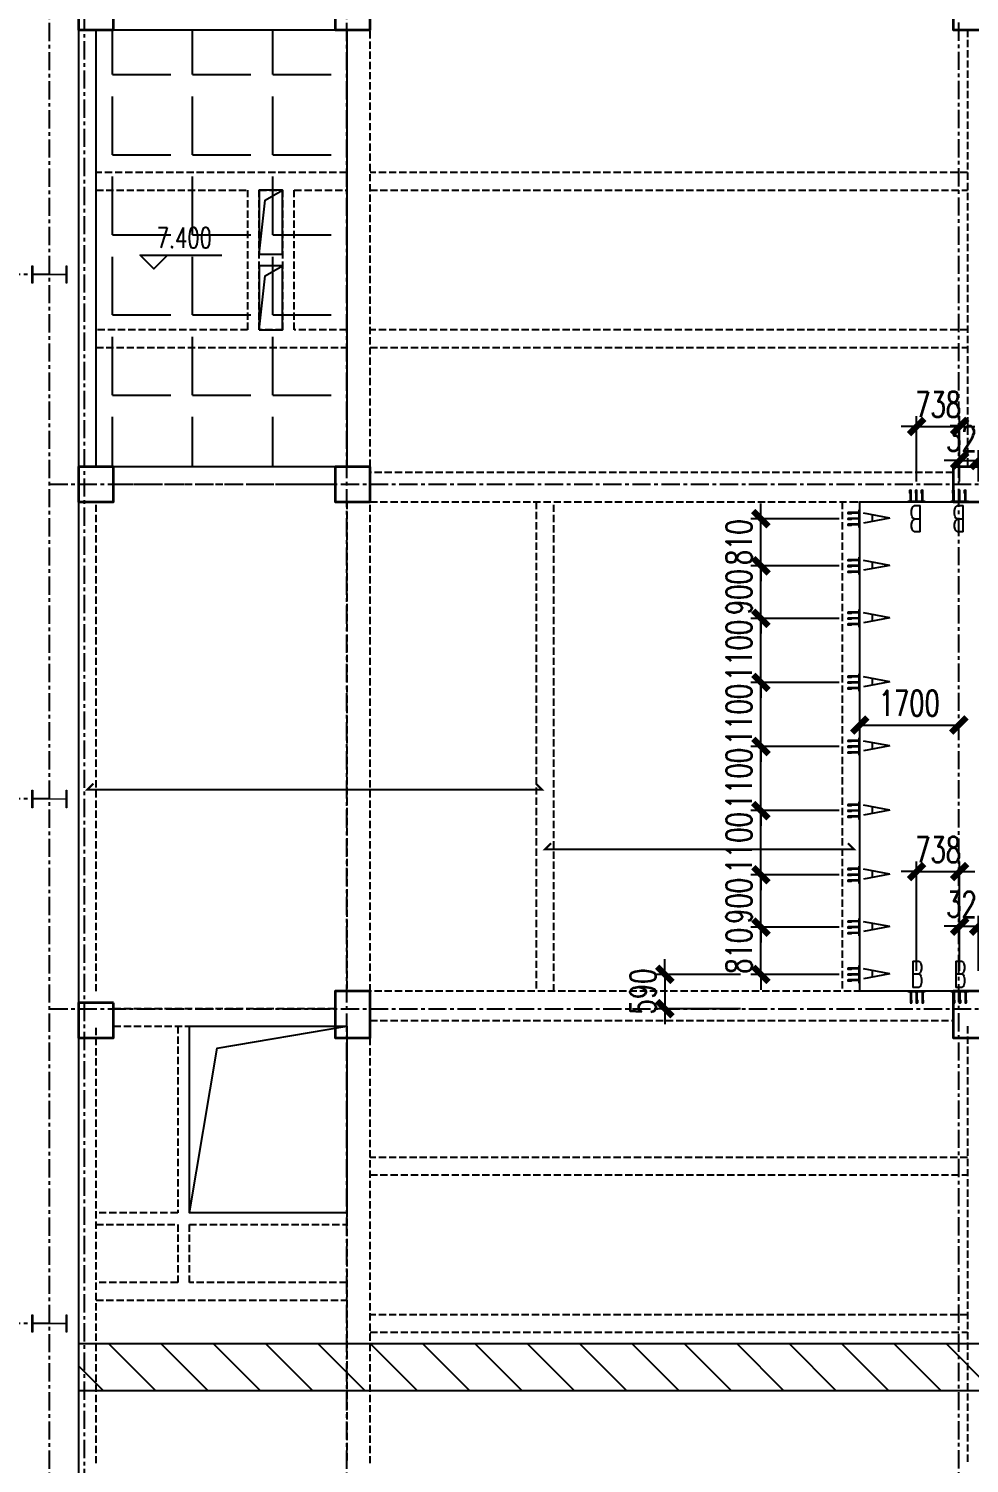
# Model space of a CAD drawing. Extents: x 782294 to 1727252, y -631030 to 17645.
# Drawn here: x 1329845 to 1345981, y -221331 to -196712 of the extents above; entities that cross this region are included whole.
import ezdxf

# ---------------------------------------------------------------- set-up
doc = ezdxf.new("R2010")
doc.units = 0
for name, pattern in [('10平面$0$DASH', [0.35, 0.25, -0.1]), ('__DASH', [0.35, 0.25, -0.1]), ('CENTER', [2, 1.25, -0.25, 0.25, -0.25]), ('DASHED', [0.75, 0.5, -0.25])]:
    doc.linetypes.add(name, pattern=pattern)
doc.layers.get('Defpoints').update_dxf_attribs({"color": 210})
for name, color, linetype in [('!ZN1-填充-8', 8, 'Continuous'), ('!ZN1-标注-173', 173, 'Continuous'), ('!ZN2-WALL-5', 5, 'Continuous'), ('!ZN3-铝板幕墙-3', 3, 'Continuous'), ('2钢材断面', 2, 'Continuous'), ('30预埋件', 30, 'Continuous'), ('40钢材投影', 40, 'Continuous'), ('ALT_CEN-0-30', 1, 'CENTER'), ('DIM', 173, 'Continuous'), ('DOTE', 1, 'CENTER'), ('S-BEA1', 40, 'DASHED'), ('S-BG', 131, 'Continuous'), ('S-BKL1', 4, 'DASHED'), ('S-DK', 161, 'Continuous'), ('S-HJD', 97, 'Continuous')]:
    doc.layers.add(name, color=color, linetype=linetype)
for name, color, linetype, lineweight in [('S-col', 2, 'Continuous', 0), ('楼板正筋钢筋', 1, 'Continuous', 35), ('砼柱', 2, 'Continuous', 35)]:
    doc.layers.add(name, color=color, linetype=linetype, lineweight=lineweight)
doc.styles.add('DHTEXT-1', font='romans.shx', dxfattribs={"width": 0.7, "bigfont": 'chinese.shx'})
doc.styles.add('SS1', font='tj-romans1.shx', dxfattribs={"width": 0.7, "bigfont": 'tj-hztxt1.shx'})
doc.dimstyles.new('ZN175', dxfattribs={"dimscale": 175, "dimtxt": 2.5, "dimasz": 1.5, "dimexe": 1, "dimexo": 2, "dimgap": 0.9, "dimtad": 1, "dimdec": 0, "dimdsep": 46, "dimtxsty": 'DHTEXT-1', "dimblk": 'ARCHTICK', "dimcen": 2.5, "dimclrd": 173, "dimclre": 173, "dimclrt": 7, "dimazin": 2, "dimtfac": 1, "dimtdec": 0, "dimtix": 1, "dimtmove": 2, "dimatfit": 3, "dimfxl": 0, "dimtolj": 1, "dimtzin": 0, "dimarcsym": 0})

# ---------------------------------------------------------------- blocks, each defined once
blk = doc.blocks.new('20250901082728')
at = {"layer": 'DOTE', "ltscale": 250}
for p, q in [((109500, -5993.9), (109500, 99606.4)), ((114600, -5993.9), (114600, 99662.3)), ((125100, -5988.9), (125100, 99662.3)), ((110100, -5810), (110100, 98940.2)), ((109500, 45000), (-8092.2, 45000)), ((109500, 41400), (133969.2, 41400)), ((109500, 36000), (-8092.2, 36000)), ((109500, 32400), (133969.2, 32400)), ((109500, 27000), (-8092.2, 27000))]:
    blk.add_line(p, q, dxfattribs=at)
blk = doc.blocks.new('Z1')
at = {"layer": '砼柱', "lineweight": 35}
for points in [[(-15000, -40600), (-15600, -40600), (-15600, -41200), (-15000, -41200)], [(-10600, -40600), (-11200, -40600), (-11200, -41200), (-10600, -41200)], [(0, -40600), (-600, -40600), (-600, -41200), (0, -41200)], [(-15000, -48700), (-15600, -48700), (-15600, -49300), (-15000, -49300)], [(-10600, -48700), (-11200, -48700), (-11200, -49300), (-10600, -49300)], [(0, -48700), (-600, -48700), (-600, -49300), (0, -49300)], [(-10600, -57700), (-11200, -57700), (-11200, -58500), (-10600, -58500)], [(0, -57700), (-600, -57700), (-600, -58500), (0, -58500)], [(-15000, -57900), (-15600, -57900), (-15600, -58500), (-15000, -58500)]]:
    blk.add_lwpolyline(points, close=True, dxfattribs=at)
blk = doc.blocks.new('234')
at = {"layer": '!ZN1-填充-8'}
h = blk.add_hatch(color=252, dxfattribs=at)
h.dxf.hatch_style = 1
h.paths.add_polyline_path([(-105, -10), (-113, -10), (-105, -18)])
h = blk.add_hatch(color=252, dxfattribs=at)
h.dxf.hatch_style = 1
h.paths.add_polyline_path([(-95, -18), (-105, -18), (-105, -10), (-95, -10)])
h = blk.add_hatch(color=252, dxfattribs=at)
h.dxf.hatch_style = 1
h.paths.add_polyline_path([(-95, -10), (-87, -10), (-95, -18)])
h = blk.add_hatch(color=252, dxfattribs=at)
h.dxf.hatch_style = 1
h.paths.add_polyline_path([(-5, -10), (-13, -10), (-5, -18)])
h = blk.add_hatch(color=252, dxfattribs=at)
h.dxf.hatch_style = 1
h.paths.add_polyline_path([(5, -18), (-5, -18), (-5, -10), (5, -10)])
h = blk.add_hatch(color=252, dxfattribs=at)
h.dxf.hatch_style = 1
h.paths.add_polyline_path([(5, -10), (13, -10), (5, -18)])
h = blk.add_hatch(color=252, dxfattribs=at)
h.dxf.hatch_style = 1
h.paths.add_polyline_path([(95, -10), (87, -10), (95, -18)])
h = blk.add_hatch(color=252, dxfattribs=at)
h.dxf.hatch_style = 1
h.paths.add_polyline_path([(105, -18), (95, -18), (95, -10), (105, -10)])
h = blk.add_hatch(color=252, dxfattribs=at)
h.dxf.hatch_style = 1
h.paths.add_polyline_path([(105, -10), (113, -10), (105, -18)])
at = {"layer": '2钢材断面'}
for p, q in [((-150, 0), (-150, -10)), ((150, 0), (-150, 0)), ((150, 0), (150, -10)), ((-94, -10), (-150, -10)), ((0, -10), (-94, -10)), ((106, -10), (0, -10)), ((150, -10), (106, -10))]:
    blk.add_line(p, q, dxfattribs=at)
at = {"layer": '40钢材投影'}
for p, q in [((-105, -18), (-113, -10)), ((-105, -10), (-105, -200)), ((-95, -200), (-105, -200)), ((-95, -10), (-95, -200)), ((-95, -18), (-87, -10)), ((-5, -18), (-13, -10)), ((-5, -10), (-5, -200)), ((5, -200), (-5, -200)), ((5, -10), (5, -200)), ((5, -18), (13, -10)), ((95, -18), (87, -10)), ((95, -10), (95, -200)), ((105, -200), (95, -200)), ((105, -10), (105, -200)), ((105, -18), (113, -10))]:
    blk.add_line(p, q, dxfattribs=at)
for points in [[(-95, -172), (-95, -150), (-85, -150), (-85, -200), (-95, -200), (-95, -184)], [(5, -172), (5, -150), (15, -150), (15, -200), (5, -200), (5, -184)], [(105, -172), (105, -150), (115, -150), (115, -200), (105, -200), (105, -184)]]:
    blk.add_lwpolyline(points, dxfattribs=at)
at = {"layer": 'ALT_CEN-0-30', "ltscale": 0.3}
for p, q in [((-100, 0), (-100, -215)), ((0, 0), (0, -215)), ((100, 0), (100, -215))]:
    blk.add_line(p, q, dxfattribs=at)
blk = doc.blocks.new('20250902144919')
at = {"layer": '40钢材投影', "color": 2, "ltscale": 500}
blk.add_blockref('234', (0, 0), dxfattribs=at)
at = {"layer": '30预埋件', "style": 'DHTEXT-1', "text_generation_flag": 6, "width": 0.55}
blk.add_attdef('B', (-105, 65), '', height=450, rotation=180, dxfattribs=at)
blk = doc.blocks.new('20250902160431')
at = {"ltscale": 500}
for p, rotation, values in [((124375, 41100), 180, {'B': 'B'}), ((125113, 41100), 180, {'B': 'B'}), ((123400, 40810), 270, {'B': 'A'}), ((123400, 40000), 270, {'B': 'A'}), ((123400, 39100), 270, {'B': 'A'}), ((123400, 38000), 270, {'B': 'A'}), ((123400, 36900), 270, {'B': 'A'}), ((123400, 35800), 270, {'B': 'A'}), ((123400, 34700), 270, {'B': 'A'}), ((123400, 33800), 270, {'B': 'A'}), ((123400, 32990), 270, {'B': 'A'})]:
    blk.add_blockref('20250902144919', p, dxfattribs=dict(at, rotation=rotation)).add_auto_attribs(values)
for p in [(124375, 32700), (125113, 32700)]:
    blk.add_blockref('20250902144919', p, dxfattribs=at).add_auto_attribs({'B': 'B'})
blk = doc.blocks.new('_ArchTick')
at = {"color": 0, "linetype": 'ByBlock', "const_width": 0.4}
blk.add_lwpolyline([(-0.5, -0.5), (0.5, 0.5)], dxfattribs=at)
blk = doc.blocks.new('*D76')
at = {"layer": 'Defpoints', "color": 0, "ltscale": 1750, "transparency": 16777216}
for p in [(1346141, -212114), (1345814, -213231), (1346141, -213231)]:
    blk.add_point(p, dxfattribs=at)
at = {"layer": 'DIM', "color": 173, "linetype": 'ByBlock', "lineweight": -2, "ltscale": 1750, "transparency": 16777216}
for p, q in [((1345814, -212881), (1345814, -211939)), ((1346141, -212881), (1346141, -211939)), ((1345814, -212114), (1345551, -212114)), ((1345814, -212114), (1346141, -212114)), ((1346141, -212114), (1346404, -212114))]:
    blk.add_line(p, q, dxfattribs=at)
at = {"layer": 'DIM', "color": 173, "lineweight": -2, "ltscale": 1750, "transparency": 16777216, "xscale": 262.5, "yscale": 262.5, "zscale": 262.5}
blk.add_blockref('_ArchTick', (1345814, -212114), dxfattribs=at)
at = {"layer": 'DIM', "color": 173, "lineweight": -2, "ltscale": 1750, "transparency": 16777216, "xscale": 262.5, "yscale": 262.5, "zscale": 262.5, "rotation": 180}
blk.add_blockref('_ArchTick', (1346141, -212114), dxfattribs=at)
at = {"layer": 'DIM', "color": 7, "ltscale": 1750, "transparency": 16777216, "insert": (1345978, -211738), "char_height": 437.5, "attachment_point": 5, "style": 'DHTEXT-1'}
blk.add_mtext('\\A1;327', dxfattribs=at)
blk = doc.blocks.new('*D77')
at = {"layer": 'Defpoints', "color": 0, "ltscale": 1750, "transparency": 16777216}
for p in [(1345814, -211177), (1345076, -213231), (1345814, -213231)]:
    blk.add_point(p, dxfattribs=at)
at = {"layer": 'DIM', "color": 173, "linetype": 'ByBlock', "lineweight": -2, "ltscale": 1750, "transparency": 16777216}
for p, q in [((1345076, -211177), (1344814, -211177)), ((1345076, -212881), (1345076, -211002)), ((1345076, -211177), (1345814, -211177)), ((1345814, -212881), (1345814, -211002)), ((1345814, -211177), (1346076, -211177))]:
    blk.add_line(p, q, dxfattribs=at)
at = {"layer": 'DIM', "color": 173, "lineweight": -2, "ltscale": 1750, "transparency": 16777216, "xscale": 262.5, "yscale": 262.5, "zscale": 262.5}
blk.add_blockref('_ArchTick', (1345076, -211177), dxfattribs=at)
at = {"layer": 'DIM', "color": 173, "lineweight": -2, "ltscale": 1750, "transparency": 16777216, "xscale": 262.5, "yscale": 262.5, "zscale": 262.5, "rotation": 180}
blk.add_blockref('_ArchTick', (1345814, -211177), dxfattribs=at)
at = {"layer": 'DIM', "color": 7, "ltscale": 1750, "transparency": 16777216, "insert": (1345445, -210801), "char_height": 437.5, "attachment_point": 5, "style": 'DHTEXT-1'}
blk.add_mtext('\\A1;738', dxfattribs=at)
blk = doc.blocks.new('*D78')
at = {"layer": 'Defpoints', "color": 0, "ltscale": 1750, "transparency": 16777216}
for p in [(1342406, -212131), (1344101, -212131), (1344101, -212941)]:
    blk.add_point(p, dxfattribs=at)
at = {"layer": 'DIM', "color": 173, "linetype": 'ByBlock', "lineweight": -2, "ltscale": 1750, "transparency": 16777216}
for p, q in [((1342406, -212131), (1342406, -211869)), ((1343751, -212131), (1342231, -212131)), ((1342406, -212941), (1342406, -212131)), ((1343751, -212941), (1342231, -212941)), ((1342406, -212941), (1342406, -213204))]:
    blk.add_line(p, q, dxfattribs=at)
at = {"layer": 'DIM', "color": 173, "lineweight": -2, "ltscale": 1750, "transparency": 16777216, "xscale": 262.5, "yscale": 262.5, "zscale": 262.5}
for p, rotation in [((1342406, -212131), 270), ((1342406, -212941), 90)]:
    blk.add_blockref('_ArchTick', p, dxfattribs=dict(at, rotation=rotation))
at = {"layer": 'DIM', "color": 7, "ltscale": 1750, "transparency": 16777216, "insert": (1342030, -212536), "char_height": 437.5, "attachment_point": 5, "rotation": 90, "style": 'DHTEXT-1'}
blk.add_mtext('\\A1;810', dxfattribs=at)
blk = doc.blocks.new('*D79')
at = {"layer": 'Defpoints', "color": 0, "ltscale": 1750, "transparency": 16777216}
for p in [(1342406, -205121), (1344101, -205121), (1344101, -205931)]:
    blk.add_point(p, dxfattribs=at)
at = {"layer": 'DIM', "color": 173, "linetype": 'ByBlock', "lineweight": -2, "ltscale": 1750, "transparency": 16777216}
for p, q in [((1342406, -205121), (1342406, -204859)), ((1343751, -205121), (1342231, -205121)), ((1342406, -205931), (1342406, -205121)), ((1343751, -205931), (1342231, -205931)), ((1342406, -205931), (1342406, -206194))]:
    blk.add_line(p, q, dxfattribs=at)
at = {"layer": 'DIM', "color": 173, "lineweight": -2, "ltscale": 1750, "transparency": 16777216, "xscale": 262.5, "yscale": 262.5, "zscale": 262.5}
for p, rotation in [((1342406, -205121), 270), ((1342406, -205931), 90)]:
    blk.add_blockref('_ArchTick', p, dxfattribs=dict(at, rotation=rotation))
at = {"layer": 'DIM', "color": 7, "ltscale": 1750, "transparency": 16777216, "insert": (1342030, -205526), "char_height": 437.5, "attachment_point": 5, "rotation": 90, "style": 'DHTEXT-1'}
blk.add_mtext('\\A1;810', dxfattribs=at)
blk = doc.blocks.new('*D80')
at = {"layer": 'Defpoints', "color": 0, "ltscale": 1750, "transparency": 16777216}
for p in [(1342406, -205931), (1344101, -205931), (1344101, -206831)]:
    blk.add_point(p, dxfattribs=at)
at = {"layer": 'DIM', "color": 173, "linetype": 'ByBlock', "lineweight": -2, "ltscale": 1750, "transparency": 16777216}
for p, q in [((1342406, -205931), (1342406, -205669)), ((1343751, -205931), (1342231, -205931)), ((1342406, -206831), (1342406, -205931)), ((1343751, -206831), (1342231, -206831)), ((1342406, -206831), (1342406, -207094))]:
    blk.add_line(p, q, dxfattribs=at)
at = {"layer": 'DIM', "color": 173, "lineweight": -2, "ltscale": 1750, "transparency": 16777216, "xscale": 262.5, "yscale": 262.5, "zscale": 262.5}
for p, rotation in [((1342406, -205931), 270), ((1342406, -206831), 90)]:
    blk.add_blockref('_ArchTick', p, dxfattribs=dict(at, rotation=rotation))
at = {"layer": 'DIM', "color": 7, "ltscale": 1750, "transparency": 16777216, "insert": (1342030, -206381), "char_height": 437.5, "attachment_point": 5, "rotation": 90, "style": 'DHTEXT-1'}
blk.add_mtext('\\A1;900', dxfattribs=at)
blk = doc.blocks.new('*D81')
at = {"layer": 'Defpoints', "color": 0, "ltscale": 1750, "transparency": 16777216}
for p in [(1342406, -206831), (1344101, -206831), (1344101, -207931)]:
    blk.add_point(p, dxfattribs=at)
at = {"layer": 'DIM', "color": 173, "linetype": 'ByBlock', "lineweight": -2, "ltscale": 1750, "transparency": 16777216}
for p, q in [((1342406, -206831), (1342406, -206569)), ((1343751, -206831), (1342231, -206831)), ((1342406, -207931), (1342406, -206831)), ((1343751, -207931), (1342231, -207931)), ((1342406, -207931), (1342406, -208194))]:
    blk.add_line(p, q, dxfattribs=at)
at = {"layer": 'DIM', "color": 173, "lineweight": -2, "ltscale": 1750, "transparency": 16777216, "xscale": 262.5, "yscale": 262.5, "zscale": 262.5}
for p, rotation in [((1342406, -206831), 270), ((1342406, -207931), 90)]:
    blk.add_blockref('_ArchTick', p, dxfattribs=dict(at, rotation=rotation))
at = {"layer": 'DIM', "color": 7, "ltscale": 1750, "transparency": 16777216, "insert": (1342030, -207381), "char_height": 437.5, "attachment_point": 5, "rotation": 90, "style": 'DHTEXT-1'}
blk.add_mtext('\\A1;1100', dxfattribs=at)
blk = doc.blocks.new('*D82')
at = {"layer": 'Defpoints', "color": 0, "ltscale": 1750, "transparency": 16777216}
for p in [(1342406, -207931), (1344101, -207931), (1344101, -209031)]:
    blk.add_point(p, dxfattribs=at)
at = {"layer": 'DIM', "color": 173, "linetype": 'ByBlock', "lineweight": -2, "ltscale": 1750, "transparency": 16777216}
for p, q in [((1342406, -207931), (1342406, -207669)), ((1343751, -207931), (1342231, -207931)), ((1342406, -209031), (1342406, -207931)), ((1343751, -209031), (1342231, -209031)), ((1342406, -209031), (1342406, -209294))]:
    blk.add_line(p, q, dxfattribs=at)
at = {"layer": 'DIM', "color": 173, "lineweight": -2, "ltscale": 1750, "transparency": 16777216, "xscale": 262.5, "yscale": 262.5, "zscale": 262.5}
for p, rotation in [((1342406, -207931), 270), ((1342406, -209031), 90)]:
    blk.add_blockref('_ArchTick', p, dxfattribs=dict(at, rotation=rotation))
at = {"layer": 'DIM', "color": 7, "ltscale": 1750, "transparency": 16777216, "insert": (1342030, -208481), "char_height": 437.5, "attachment_point": 5, "rotation": 90, "style": 'DHTEXT-1'}
blk.add_mtext('\\A1;1100', dxfattribs=at)
blk = doc.blocks.new('*D83')
at = {"layer": 'Defpoints', "color": 0, "ltscale": 1750, "transparency": 16777216}
for p in [(1342406, -209031), (1344101, -209031), (1344101, -210131)]:
    blk.add_point(p, dxfattribs=at)
at = {"layer": 'DIM', "color": 173, "linetype": 'ByBlock', "lineweight": -2, "ltscale": 1750, "transparency": 16777216}
for p, q in [((1342406, -209031), (1342406, -208769)), ((1343751, -209031), (1342231, -209031)), ((1342406, -210131), (1342406, -209031)), ((1343751, -210131), (1342231, -210131)), ((1342406, -210131), (1342406, -210394))]:
    blk.add_line(p, q, dxfattribs=at)
at = {"layer": 'DIM', "color": 173, "lineweight": -2, "ltscale": 1750, "transparency": 16777216, "xscale": 262.5, "yscale": 262.5, "zscale": 262.5}
for p, rotation in [((1342406, -209031), 270), ((1342406, -210131), 90)]:
    blk.add_blockref('_ArchTick', p, dxfattribs=dict(at, rotation=rotation))
at = {"layer": 'DIM', "color": 7, "ltscale": 1750, "transparency": 16777216, "insert": (1342030, -209581), "char_height": 437.5, "attachment_point": 5, "rotation": 90, "style": 'DHTEXT-1'}
blk.add_mtext('\\A1;1100', dxfattribs=at)
blk = doc.blocks.new('*D84')
at = {"layer": 'Defpoints', "color": 0, "ltscale": 1750, "transparency": 16777216}
for p in [(1342406, -210131), (1344101, -210131), (1344101, -211231)]:
    blk.add_point(p, dxfattribs=at)
at = {"layer": 'DIM', "color": 173, "linetype": 'ByBlock', "lineweight": -2, "ltscale": 1750, "transparency": 16777216}
for p, q in [((1342406, -210131), (1342406, -209869)), ((1343751, -210131), (1342231, -210131)), ((1342406, -211231), (1342406, -210131)), ((1343751, -211231), (1342231, -211231)), ((1342406, -211231), (1342406, -211494))]:
    blk.add_line(p, q, dxfattribs=at)
at = {"layer": 'DIM', "color": 173, "lineweight": -2, "ltscale": 1750, "transparency": 16777216, "xscale": 262.5, "yscale": 262.5, "zscale": 262.5}
for p, rotation in [((1342406, -210131), 270), ((1342406, -211231), 90)]:
    blk.add_blockref('_ArchTick', p, dxfattribs=dict(at, rotation=rotation))
at = {"layer": 'DIM', "color": 7, "ltscale": 1750, "transparency": 16777216, "insert": (1342030, -210681), "char_height": 437.5, "attachment_point": 5, "rotation": 90, "style": 'DHTEXT-1'}
blk.add_mtext('\\A1;1100', dxfattribs=at)
blk = doc.blocks.new('*D85')
at = {"layer": 'Defpoints', "color": 0, "ltscale": 1750, "transparency": 16777216}
for p in [(1342406, -211231), (1344101, -211231), (1344101, -212131)]:
    blk.add_point(p, dxfattribs=at)
at = {"layer": 'DIM', "color": 173, "linetype": 'ByBlock', "lineweight": -2, "ltscale": 1750, "transparency": 16777216}
for p, q in [((1342406, -211231), (1342406, -210969)), ((1343751, -211231), (1342231, -211231)), ((1342406, -212131), (1342406, -211231)), ((1343751, -212131), (1342231, -212131)), ((1342406, -212131), (1342406, -212394))]:
    blk.add_line(p, q, dxfattribs=at)
at = {"layer": 'DIM', "color": 173, "lineweight": -2, "ltscale": 1750, "transparency": 16777216, "xscale": 262.5, "yscale": 262.5, "zscale": 262.5}
for p, rotation in [((1342406, -211231), 270), ((1342406, -212131), 90)]:
    blk.add_blockref('_ArchTick', p, dxfattribs=dict(at, rotation=rotation))
at = {"layer": 'DIM', "color": 7, "ltscale": 1750, "transparency": 16777216, "insert": (1342030, -211681), "char_height": 437.5, "attachment_point": 5, "rotation": 90, "style": 'DHTEXT-1'}
blk.add_mtext('\\A1;900', dxfattribs=at)
blk = doc.blocks.new('*D86')
at = {"layer": 'Defpoints', "color": 0, "ltscale": 1750, "transparency": 16777216}
for p in [(1346141, -204122), (1345814, -204831), (1346141, -204831)]:
    blk.add_point(p, dxfattribs=at)
at = {"layer": 'DIM', "color": 173, "linetype": 'ByBlock', "lineweight": -2, "ltscale": 1750, "transparency": 16777216}
for p, q in [((1345814, -204481), (1345814, -203947)), ((1346141, -204481), (1346141, -203947)), ((1345814, -204122), (1345551, -204122)), ((1345814, -204122), (1346141, -204122)), ((1346141, -204122), (1346404, -204122))]:
    blk.add_line(p, q, dxfattribs=at)
at = {"layer": 'DIM', "color": 173, "lineweight": -2, "ltscale": 1750, "transparency": 16777216, "xscale": 262.5, "yscale": 262.5, "zscale": 262.5}
blk.add_blockref('_ArchTick', (1345814, -204122), dxfattribs=at)
at = {"layer": 'DIM', "color": 173, "lineweight": -2, "ltscale": 1750, "transparency": 16777216, "xscale": 262.5, "yscale": 262.5, "zscale": 262.5, "rotation": 180}
blk.add_blockref('_ArchTick', (1346141, -204122), dxfattribs=at)
at = {"layer": 'DIM', "color": 7, "ltscale": 1750, "transparency": 16777216, "insert": (1345978, -203745), "char_height": 437.5, "attachment_point": 5, "style": 'DHTEXT-1'}
blk.add_mtext('\\A1;327', dxfattribs=at)
blk = doc.blocks.new('*D87')
at = {"layer": 'Defpoints', "color": 0, "ltscale": 1750, "transparency": 16777216}
for p in [(1345814, -203539), (1345076, -204831), (1345814, -204831)]:
    blk.add_point(p, dxfattribs=at)
at = {"layer": 'DIM', "color": 173, "linetype": 'ByBlock', "lineweight": -2, "ltscale": 1750, "transparency": 16777216}
for p, q in [((1345076, -203539), (1344814, -203539)), ((1345076, -204481), (1345076, -203364)), ((1345076, -203539), (1345814, -203539)), ((1345814, -204481), (1345814, -203364)), ((1345814, -203539), (1346076, -203539))]:
    blk.add_line(p, q, dxfattribs=at)
at = {"layer": 'DIM', "color": 173, "lineweight": -2, "ltscale": 1750, "transparency": 16777216, "xscale": 262.5, "yscale": 262.5, "zscale": 262.5}
blk.add_blockref('_ArchTick', (1345076, -203539), dxfattribs=at)
at = {"layer": 'DIM', "color": 173, "lineweight": -2, "ltscale": 1750, "transparency": 16777216, "xscale": 262.5, "yscale": 262.5, "zscale": 262.5, "rotation": 180}
blk.add_blockref('_ArchTick', (1345814, -203539), dxfattribs=at)
at = {"layer": 'DIM', "color": 7, "ltscale": 1750, "transparency": 16777216, "insert": (1345445, -203162), "char_height": 437.5, "attachment_point": 5, "style": 'DHTEXT-1'}
blk.add_mtext('\\A1;738', dxfattribs=at)
blk = doc.blocks.new('*D1398')
at = {"layer": '!ZN1-标注-173', "color": 173, "linetype": 'ByBlock', "lineweight": -2, "ltscale": 1750, "transparency": 16777216}
for p, q in [((1340758, -212941), (1340758, -212679)), ((1342056, -212941), (1340583, -212941)), ((1340758, -212941), (1340758, -213531)), ((1342056, -213531), (1340583, -213531)), ((1340758, -213531), (1340758, -213794))]:
    blk.add_line(p, q, dxfattribs=at)
at = {"layer": 'Defpoints', "color": 0, "ltscale": 1750, "transparency": 16777216}
for p in [(1342406, -212941), (1340758, -213531), (1342406, -213531)]:
    blk.add_point(p, dxfattribs=at)
at = {"layer": '!ZN1-标注-173', "color": 173, "lineweight": -2, "ltscale": 1750, "transparency": 16777216, "xscale": 262.5, "yscale": 262.5, "zscale": 262.5}
for p, rotation in [((1340758, -212941), 270), ((1340758, -213531), 90)]:
    blk.add_blockref('_ArchTick', p, dxfattribs=dict(at, rotation=rotation))
at = {"layer": '!ZN1-标注-173', "color": 7, "ltscale": 1750, "transparency": 16777216, "insert": (1340382, -213236), "char_height": 437.5, "attachment_point": 5, "rotation": 90, "style": 'DHTEXT-1'}
blk.add_mtext('\\A1;590', dxfattribs=at)
blk = doc.blocks.new('*D1399')
at = {"layer": '!ZN1-标注-173', "color": 173, "linetype": 'ByBlock', "lineweight": -2, "ltscale": 1750, "transparency": 16777216}
for p, q in [((1344101, -208663), (1345801, -208663)), ((1344101, -208849), (1344101, -208838)), ((1345801, -208849), (1345801, -208838))]:
    blk.add_line(p, q, dxfattribs=at)
at = {"layer": 'Defpoints', "color": 0, "ltscale": 1750, "transparency": 16777216}
for p in [(1344101, -208499), (1345801, -208499), (1345801, -208663)]:
    blk.add_point(p, dxfattribs=at)
at = {"layer": '!ZN1-标注-173', "color": 173, "lineweight": -2, "ltscale": 1750, "transparency": 16777216, "xscale": 262.5, "yscale": 262.5, "zscale": 262.5, "rotation": 180}
blk.add_blockref('_ArchTick', (1344101, -208663), dxfattribs=at)
at = {"layer": '!ZN1-标注-173', "color": 173, "lineweight": -2, "ltscale": 1750, "transparency": 16777216, "xscale": 262.5, "yscale": 262.5, "zscale": 262.5}
blk.add_blockref('_ArchTick', (1345801, -208663), dxfattribs=at)
at = {"layer": '!ZN1-标注-173', "color": 7, "ltscale": 1750, "transparency": 16777216, "insert": (1344951, -208287), "char_height": 437.5, "attachment_point": 5, "style": 'DHTEXT-1'}
blk.add_mtext('\\A1;1700', dxfattribs=at)
blk = doc.blocks.new('20250922143512')
at = {"layer": 'S-col'}
blk.add_lwpolyline([(-0.375, -0.188), (-0.375, 0.187), (-0.36, 0.187), (-0.36, 0.005), (0.36, 0.005), (0.36, 0.187), (0.375, 0.187), (0.375, -0.188), (0.36, -0.188), (0.36, -0.005), (-0.36, -0.005), (-0.36, -0.188)], close=True, dxfattribs=at)
blk = doc.blocks.new('A$Ccfb95ebe')
at = {"layer": 'S-col', "xscale": 800.0000000000005, "yscale": 800.0000000000005, "zscale": 800.0000000000005}
for p in [(109500, 45000), (109500, 36000), (109500, 27000)]:
    blk.add_blockref('20250922143512', p, dxfattribs=at)

msp = doc.modelspace()

# ---------------------------------------------------------------- hatches: boundary and pattern name
at = {"layer": 'S-BG'}
h = msp.add_hatch(dxfattribs=at)
h.set_pattern_fill('ANGLE', color=256, scale=5000)
h.set_pattern_definition([(0, (1409655.5, -1107751.2), (0, 1375), [1000, -375]), (90, (1409655.5, -1107751.2), (-1375, 8e-14), [1000, -375])])
h.paths.add_polyline_path([(1331001.3, -196731.2), (1331001.3, -204231.2), (1335301.3, -204231.2), (1335301.3, -196731.2)])
at = {"layer": 'S-HJD'}
h = msp.add_hatch(dxfattribs=at)
h.set_pattern_fill('ANSI31', color=256, scale=200, angle=-90)
h.set_pattern_definition([(315, (1267421.26, 2057251.14), (449.0128, 449.0128), [])])
h.paths.add_polyline_path([(1346301.3, -220081.2), (1346301.3, -219281.2), (1330701.3, -219281.2), (1330701.3, -220081.2)])

# ---------------------------------------------------------------- linework, layer by layer
at = {"layer": '!ZN2-WALL-5'}
msp.add_lwpolyline([(1330701.3, -155731.2), (1330701.3, -246331.2), (1331501.3, -246331.2), (1331501.3, -246031.2), (1331801.3, -246031.2), (1331801.3, -245831.2), (1334101.3, -245831.2), (1334101.3, -246031.2), (1334201.3, -246031.2), (1334201.3, -246331.2), (1346301.3, -246331.2), (1346301.3, -213231.2), (1344101.3, -213231.2), (1344101.3, -204831.2), (1346301.3, -204831.2), (1346301.3, -169431.2)], dxfattribs=at)
at = {"layer": 'S-BEA1', "linetype": '__DASH', "ltscale": 500}
for p, q in [((1335301.3, -199181.2), (1331001.3, -199181.2)), ((1345951.3, -199181.2), (1335701.3, -199181.2)), ((1331001.3, -199481.2), (1333601.3, -199481.2)), ((1333601.3, -199481.2), (1333601.3, -201881.2)), ((1333801.3, -201881.2), (1333801.3, -199481.2)), ((1333801.3, -199481.2), (1334201.3, -199481.2)), ((1334201.3, -199481.2), (1334201.3, -201881.2)), ((1334401.3, -199481.2), (1335301.3, -199481.2)), ((1334401.3, -201881.2), (1334401.3, -199481.2)), ((1335701.3, -199481.2), (1345951.3, -199481.2)), ((1333601.3, -201881.2), (1331001.3, -201881.2)), ((1334201.3, -201881.2), (1333801.3, -201881.2)), ((1335301.3, -201881.2), (1334401.3, -201881.2)), ((1345951.3, -201881.2), (1335701.3, -201881.2)), ((1331001.3, -202181.2), (1335301.3, -202181.2)), ((1335701.3, -202181.2), (1345951.3, -202181.2)), ((1338551.3, -204831.2), (1338551.3, -213231.2)), ((1338851.3, -213231.2), (1338851.3, -204831.2)), ((1343801.3, -204831.2), (1343801.3, -213231.2)), ((1344101.3, -213231.2), (1344101.3, -204831.2)), ((1332401.3, -213831.2), (1332401.3, -217031.2)), ((1332601.3, -217031.2), (1332601.3, -213831.2)), ((1345951.3, -216081.2), (1335701.3, -216081.2)), ((1335701.3, -216381.2), (1345951.3, -216381.2)), ((1332401.3, -217031.2), (1331001.3, -217031.2)), ((1335301.3, -217031.2), (1332601.3, -217031.2)), ((1331001.3, -217231.2), (1332401.3, -217231.2)), ((1332401.3, -217231.2), (1332401.3, -218231.2)), ((1332601.3, -217231.2), (1335301.3, -217231.2)), ((1332601.3, -218231.2), (1332601.3, -217231.2)), ((1332401.3, -218231.2), (1331001.3, -218231.2)), ((1335301.3, -218231.2), (1332601.3, -218231.2)), ((1331001.3, -218531.2), (1335301.3, -218531.2)), ((1345951.3, -218781.2), (1335701.3, -218781.2)), ((1335701.3, -219081.2), (1345951.3, -219081.2))]:
    msp.add_line(p, q, dxfattribs=at)
at = {"layer": 'S-BG'}
for points in [[(1335301.3, -204231.2), (1331001.3, -204231.2), (1331001.3, -196731.2), (1335301.3, -196731.2), (1335301.3, -204231.2)], [(1332224.4, -200598.2), (1331991.1, -200831.5), (1331757.8, -200598.2), (1333157.8, -200598.2)]]:
    msp.add_lwpolyline(points, dxfattribs=at)
at = {"layer": 'S-BKL1', "linetype": '10平面$0$DASH', "ltscale": 500}
for p, q in [((1330701.3, -196731.2), (1330701.3, -204231.2)), ((1331001.3, -204231.2), (1331001.3, -196731.2)), ((1331301.3, -196731.2), (1335101.3, -196731.2)), ((1335301.3, -196731.2), (1335301.3, -204231.2)), ((1335701.3, -204231.2), (1335701.3, -196731.2)), ((1345951.3, -196731.2), (1345951.3, -204231.2)), ((1335101.3, -204231.2), (1331301.3, -204231.2)), ((1345701.3, -204331.2), (1335701.3, -204331.2)), ((1331301.3, -204531.2), (1335101.3, -204531.2)), ((1330701.3, -204831.2), (1330701.3, -213231.2)), ((1331001.3, -213231.2), (1331001.3, -204831.2)), ((1335301.3, -204831.2), (1335301.3, -213231.2)), ((1335701.3, -213231.2), (1335701.3, -204831.2)), ((1335701.3, -204831.2), (1343951.3, -204831.2)), ((1343951.4, -204831.2), (1345701.3, -204831.2)), ((1343951.3, -213231.2), (1335701.3, -213231.2)), ((1345701.3, -213231.2), (1343951.4, -213231.2)), ((1335101.3, -213531.2), (1331301.3, -213531.2)), ((1330701.3, -213831.2), (1330701.3, -221331.2)), ((1331001.3, -221331.2), (1331001.3, -213831.2)), ((1331301.3, -213831.2), (1335101.3, -213831.2)), ((1335301.3, -213831.2), (1335301.3, -217131.2)), ((1335701.3, -213731.2), (1345701.3, -213731.2)), ((1335701.3, -221331.2), (1335701.3, -213831.2)), ((1345951.3, -213831.2), (1345951.3, -221331.2)), ((1335301.3, -217131.2), (1335301.3, -221331.2))]:
    msp.add_line(p, q, dxfattribs=at)
at = {"layer": 'S-DK'}
for points in [[(1333801.3, -200581.2), (1334201.3, -200581.2), (1334201.3, -199481.2), (1333801.3, -199481.2)], [(1333801.3, -201881.2), (1334201.3, -201881.2), (1334201.3, -200781.2), (1333801.3, -200781.2)], [(1332601.3, -213831.2), (1335301.3, -213831.2), (1335301.3, -217031.2), (1332601.3, -217031.2)]]:
    msp.add_lwpolyline(points, close=True, dxfattribs=at)
for points in [[(1333801.3, -200581.2), (1333903.9, -199656.1), (1334201.3, -199481.2)], [(1333801.3, -201881.2), (1333903.9, -200956.1), (1334201.3, -200781.2)], [(1332601.3, -217031.2), (1333078.6, -214208.5), (1335301.3, -213831.2)]]:
    msp.add_lwpolyline(points, dxfattribs=at)
at = {"layer": 'S-HJD'}
msp.add_lwpolyline([(1346301.3, -220081.2), (1346301.3, -219281.2), (1330701.3, -219281.2), (1330701.3, -220081.2)], close=True, dxfattribs=at)
at = {"layer": '楼板正筋钢筋', "lineweight": 35, "const_width": 35}
for points in [[(1330957.4, -209666.3), (1330851.3, -209772.3), (1338651.3, -209772.3), (1338545.3, -209666.3)], [(1338807.4, -210691.2), (1338701.3, -210797.2), (1344006.1, -210797.2), (1343900.1, -210691.2)]]:
    msp.add_lwpolyline(points, dxfattribs=at)

# ---------------------------------------------------------------- block references
at = {"layer": '!ZN3-铝板幕墙-3', "ltscale": 1750}
msp.add_blockref('A$Ccfb95ebe', (1220701.4, -245931.2), dxfattribs=at)
at = {"ltscale": 2000}
msp.add_blockref('20250901082728', (1220701.4, -245931.2), dxfattribs=at)
at = {"ltscale": 500}
msp.add_blockref('20250902160431', (1220701.3, -245931.2), dxfattribs=at)
at = {"layer": 'S-col'}
msp.add_blockref('Z1', (1346301.3, -155531.2), dxfattribs=at)

# ---------------------------------------------------------------- texts
at = {"layer": 'S-BG', "style": 'SS1', "width": 0.7}
msp.add_text('7.400', height=350, dxfattribs=at).set_placement((1332041.1, -200475.7, 0))

# ---------------------------------------------------------------- dimensions: what is measured, and where the dimension line sits
at = {"layer": '!ZN1-标注-173', "ltscale": 1750}
dim = msp.add_linear_dim(base=(1345801.3, -208663.5), p1=(1344101.3, -208499.2), p2=(1345801.3, -208499.2), dimstyle='ZN175', dxfattribs=at)
dim.commit()
dim.dimension.update_dxf_attribs({"geometry": '*D1399', "text_midpoint": (1344951.3, -208287.2)})
dim = msp.add_linear_dim(base=(1340757.9, -213531.2), p1=(1342405.8, -212941.2), p2=(1342405.8, -213531.2), angle=90, dimstyle='ZN175', dxfattribs=at)
dim.commit()
dim.dimension.update_dxf_attribs({"geometry": '*D1398', "text_midpoint": (1340381.6, -213236.2)})
at = {"layer": 'DIM', "ltscale": 1750}
for base, p1, p2, picture, middle in [((1345813.8248747, -203538.6656217), (1345076.3248747, -204831.1713561), (1345813.8248747, -204831.1713561), '*D87', (1345445.0748747, -203162.4156217)), ((1346141.3248, -204121.7396), (1345813.8249, -204831.1714), (1346141.3248, -204831.1714), '*D86', (1345977.5748, -203745.4896)), ((1345813.82481, -211177.44466), (1345076.32479, -213231.17137), (1345813.82481, -213231.17137), '*D77', (1345445.0748, -210801.19466)), ((1346141.3231, -212113.7526), (1345813.8248, -213231.1714), (1346141.3231, -213231.1714), '*D76', (1345977.5739, -211737.5026))]:
    dim = msp.add_linear_dim(base=base, p1=p1, p2=p2, dimstyle='ZN175', dxfattribs=at)
    dim.commit()
    dim.dimension.update_dxf_attribs({"geometry": picture, "text_midpoint": middle})
for base, p1, p2, picture, middle in [((1342405.8, -205121.2), (1344101.3, -205931.2), (1344101.3, -205121.2), '*D79', (1342029.6, -205526.2)), ((1342405.8, -205931.2), (1344101.3, -206831.2), (1344101.3, -205931.2), '*D80', (1342029.6, -206381.2)), ((1342405.8, -206831.2), (1344101.3, -207931.2), (1344101.3, -206831.2), '*D81', (1342029.6, -207381.2)), ((1342405.8, -207931.2), (1344101.3, -209031.2), (1344101.3, -207931.2), '*D82', (1342029.6, -208481.2)), ((1342405.8, -209031.2), (1344101.3, -210131.2), (1344101.3, -209031.2), '*D83', (1342029.6, -209581.2)), ((1342405.8, -210131.2), (1344101.3, -211231.2), (1344101.3, -210131.2), '*D84', (1342029.6, -210681.2)), ((1342405.8, -211231.2), (1344101.3, -212131.2), (1344101.3, -211231.2), '*D85', (1342029.6, -211681.2)), ((1342405.8, -212131.2), (1344101.3, -212941.2), (1344101.3, -212131.2), '*D78', (1342029.6, -212536.2))]:
    dim = msp.add_linear_dim(base=base, p1=p1, p2=p2, angle=90, dimstyle='ZN175', dxfattribs=at)
    dim.commit()
    dim.dimension.update_dxf_attribs({"geometry": picture, "text_midpoint": middle})

doc.saveas('drawing.dxf')
